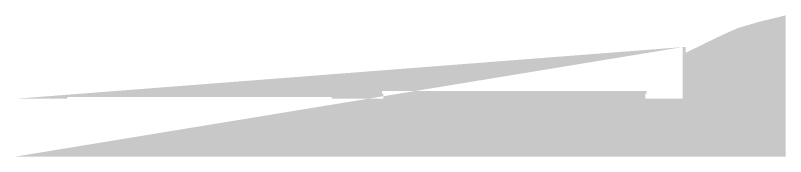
# Model space of a CAD drawing. Header units: millimetres. Extents: x -661525 to 498941, y 282148 to 1359693.
# Drawn here: x 408277 to 468292, y 1193981 to 1204993 of the extents above; entities that cross this region are included whole.
import ezdxf

# ---------------------------------------------------------------- set-up
doc = ezdxf.new("R2010")
doc.units = ezdxf.units.MM
doc.header["$LTSCALE"] = 2.5
doc.linetypes.add('HIDDEN', pattern=[0.375, 0.25, -0.125])
doc.layers.add('S-BEAMS', color=2, linetype='HIDDEN')

msp = doc.modelspace()

# ---------------------------------------------------------------- hatches: boundary and pattern name
at = {"layer": 'S-BEAMS'}
h = msp.add_hatch(color=256, dxfattribs=at)
h.paths.add_polyline_path([(408276.7, 1198492), (408276.7, 1193980.7)], flags=17)
edge = h.paths.add_edge_path()
edge.add_line((460495.3, 1202521.3), (460279.2, 1202521.3))
edge.add_line((408276.7, 1193980.7), (468292.5, 1193980.7))
edge.add_line((468292.5, 1204993), (468292.5, 1193980.7))
edge.add_line((460495.3, 1202521.3), (460495.3, 1202071.3))
edge.add_line((460495.3, 1202071.3), (461362.4, 1202494.6))
edge.add_line((461362.4, 1202494.6), (462386.1, 1202994.4))
edge.add_line((462386.1, 1202994.4), (463421.2, 1203494.1))
edge.add_line((463421.2, 1203494.1), (464546, 1203993.9))
edge.add_line((464546, 1203993.9), (466225.7, 1204493.5))
edge.add_line((466225.7, 1204493.5), (468292.5, 1204993))
edge.add_line((460279.2, 1202521.3), (460279.2, 1198492))
edge.add_line((460279.2, 1198492), (457364.3, 1198492))
edge.add_line((457364.3, 1198492), (457364.3, 1198892))
edge.add_line((457364.3, 1198892), (457464.3, 1198892))
edge.add_line((457464.3, 1198892), (457464.3, 1199092))
edge.add_line((457464.3, 1199092), (436854.3, 1199092))
edge.add_line((436854.3, 1199092), (436854.3, 1198892))
edge.add_line((436854.3, 1198892), (436954.3, 1198892))
edge.add_line((436954.3, 1198892), (436954.3, 1198492))
edge.add_line((436954.3, 1198492), (432924.3, 1198492))
edge.add_line((432924.3, 1198492), (432924.3, 1198642))
edge.add_line((432924.3, 1198642), (412314.3, 1198642))
edge.add_line((412314.3, 1198642), (412314.3, 1198492))
edge.add_line((412314.3, 1198492), (408276.7, 1198492))

doc.saveas('drawing.dxf')
